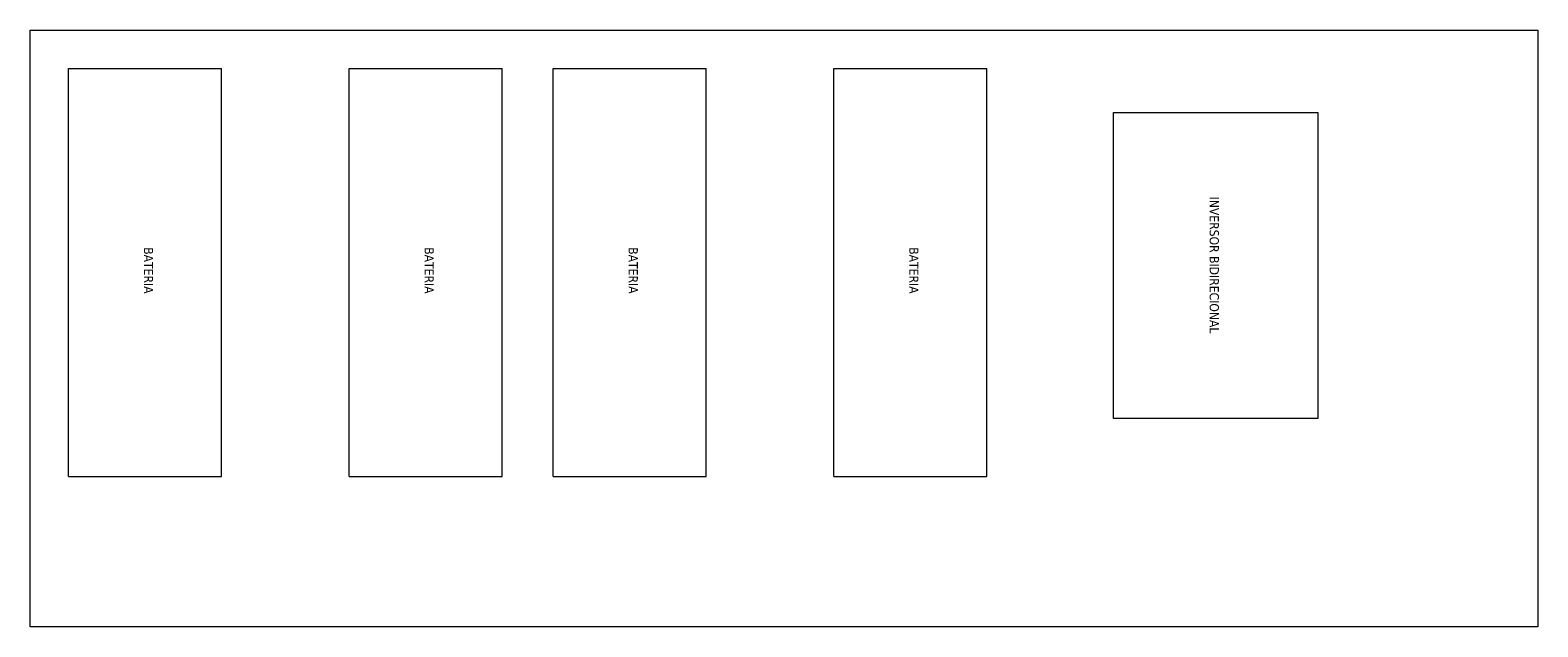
# Model space of a CAD drawing. Header units: millimetres. Extents: x 1341 to 37388, y -13954 to 1849.
# Drawn here: x 2790 to 8700, y -13954 to -11614 of the extents above; entities that cross this region are included whole.
import ezdxf
from ezdxf.enums import TextEntityAlignment as Align

# ---------------------------------------------------------------- set-up
doc = ezdxf.new("R2010")
doc.units = ezdxf.units.MM
doc.layers.add('VIEWPORT', color=1, linetype='Continuous', lineweight=25, plot=False)
doc.styles.add('Tahoma', font='tahoma.ttf')

msp = doc.modelspace()

# ---------------------------------------------------------------- linework, layer by layer
for p, q in [((2790, -11613.51), (8700, -11613.51)), ((2790, -13953.51), (2790, -11613.51)), ((8700, -11613.51), (8700, -13953.51)), ((2940, -13363.94), (2940, -11763.94)), ((2940, -11763.94), (3540, -11763.94)), ((3540, -13363.94), (3540, -11763.94)), ((4040, -13363.94), (4040, -11763.94)), ((4040, -11763.94), (4640, -11763.94)), ((4640, -13363.94), (4640, -11763.94)), ((4840, -13363.94), (4840, -11763.94)), ((4840, -11763.94), (5440, -11763.94)), ((5440, -13363.94), (5440, -11763.94)), ((5940, -13363.94), (5940, -11763.94)), ((5940, -11763.94), (6540, -11763.94)), ((6540, -13363.94), (6540, -11763.94)), ((7037.1, -13136.9), (7037.1, -11936.9)), ((7037.1, -11936.9), (7837.1, -11936.9)), ((7837.1, -11936.9), (7837.1, -13136.9)), ((7837.1, -13136.9), (7037.1, -13136.9)), ((2940, -13363.94), (3540, -13363.94)), ((4040, -13363.94), (4640, -13363.94)), ((4840, -13363.94), (5440, -13363.94)), ((5940, -13363.94), (6540, -13363.94)), ((8700, -13953.51), (2790, -13953.51))]:
    msp.add_line(p, q)

# ---------------------------------------------------------------- texts
at = {"layer": 'VIEWPORT', "style": 'Tahoma'}
for s, p in [('INVERSOR BIDIRECIONAL', (7431.65, -12266.35)), ('BATERIA', (3254.06, -12464.75)), ('BATERIA', (4354.06, -12464.75)), ('BATERIA', (5154.06, -12464.75)), ('BATERIA', (6254.06, -12464.75))]:
    msp.add_text(s, height=36, rotation=270, dxfattribs=at).set_placement(p, align=Align.MIDDLE_LEFT)

doc.saveas('drawing.dxf')
